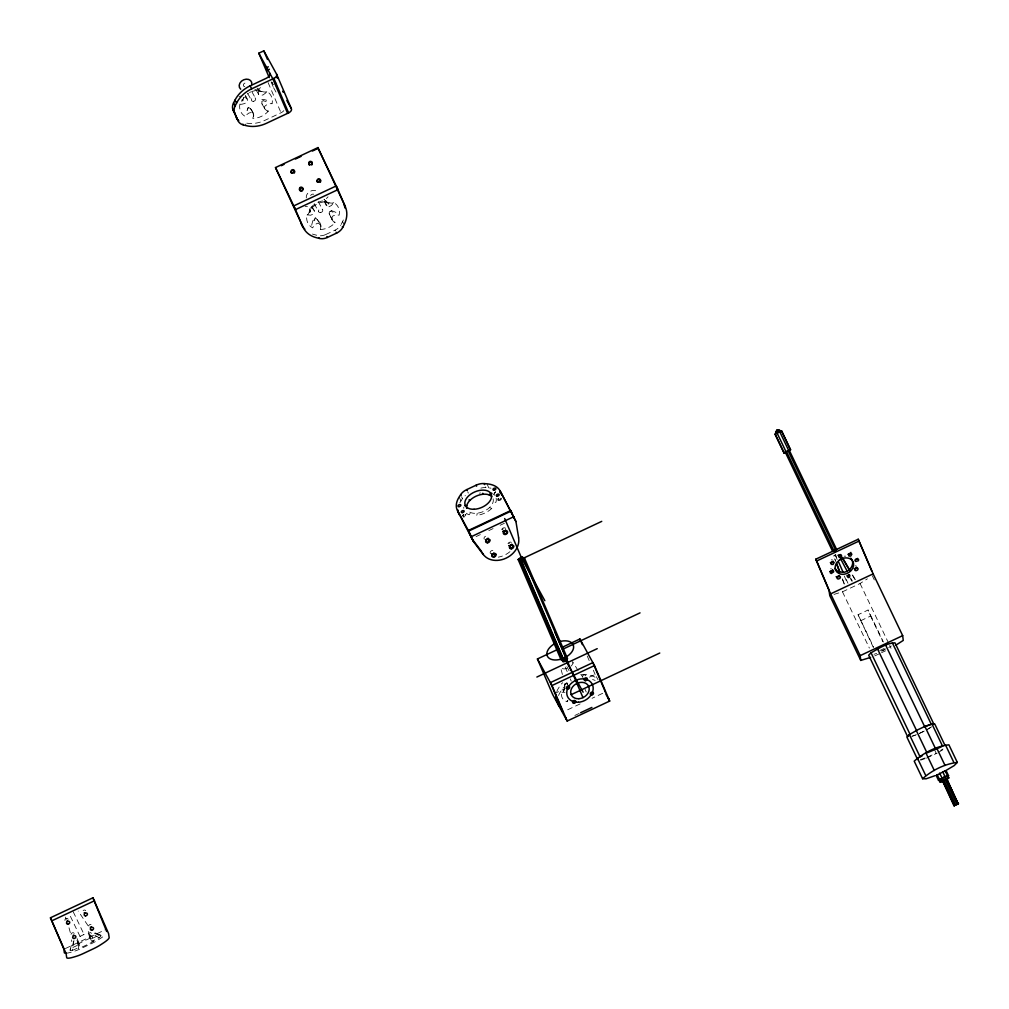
<?xml version="1.0" encoding="UTF-8"?>
<svg xmlns="http://www.w3.org/2000/svg" width="1009" height="1009" viewBox="0 0 1009 1009"><rect width="100%" height="100%" fill="white"/><g stroke="black" fill="none" stroke-linecap="round" stroke-linejoin="round"><path stroke-width="0.75" stroke-dasharray="5 3.75" d="M242.778 101.026L242.601 99.096M320.358 229.283L320.358 229.333A10.367 8.261 -28.7 0 0 320.748 227.744L320.471 225.171L317.684 220.025M73.947 940.539L72.244 950.402A17.14 2.346 -25.6 0 1 72.181 947.792L73.569 941.46M320.345 229.421L320.345 229.472A17.14 13.659 -28.7 0 0 335.379 222.434M567.235 684.96L566.793 682.652M565.04 686.385L563.854 690.206L561.862 692.603A17.14 10.33 -23.2 0 0 567.134 701.696L567.361 700.296M565.317 684.796L565.469 683.951M310.633 209.582L310.482 210.25M313.913 220.845L314.19 219.659M88.237 933.174L90.078 937.752L93.484 941.384A17.14 2.346 -25.6 0 1 78.399 948.498L78.437 944.828L76.873 940.338M243.51 98.605L242.942 100.509M70.088 950.125L71.942 942.948L71.589 939.884M310.356 210.793L310.04 211.814M310.305 210.944L309.839 212.445L308.817 205.899M310.961 208.232L312.185 206.984M77.037 938.534L79.585 944.361L72.181 947.792M93.484 941.384L91.794 941.473L99.096 937.79A17.14 2.346 -25.6 0 0 98.92 935.28L91.592 938.711L87.96 930.828M247.016 110.586L247.735 108.568M79.673 944.058L77.895 944.172L77.63 939.934M462.879 515.637L463.963 514.628M564.283 689.223L563.299 691.821L564.359 688.907L564.372 683.837M247.861 108.304L247.949 108.127A7.088 4.364 50.4 0 1 248.29 107.698A3.645 2.283 39.7 0 1 248.454 107.459L250.812 108.77M341.13 224.439L342.568 221.639A27.659 22.021 -28.7 0 0 344.346 217.149M459.877 502.797A27.659 16.674 -23.2 0 1 460.924 500.981L462.412 498.673A11.061 6.672 -23.2 0 1 465.363 495.558M567.134 701.696L567.903 700.523M91.441 938.534C95.161 936.428 88.464 935.62 88.527 932.505M77.378 941.422L80.026 947.01L78.399 948.498M80.001 936.39L84.075 934.473L80.001 936.39L69.167 913.725M312.361 207.362L317.759 203.213L324.305 201.8M495.671 492.152L494.587 493.161A1.526 0.921 -23.2 0 1 495.684 491.9M498.963 498.156L497.866 499.392M247.331 94.001L248.416 93.219M834.014 594.389L842.465 591.804L860.059 583.517L867.387 578.825M72.484 950.352L80.026 947.01M835.818 554.698L834.695 555.707L835.893 555.341M888.715 647.551L891.313 646.012M927.712 729.091L931.61 726.783M926.527 729.961L931.105 727.237M940.691 750.343L942.974 748.993M938.446 752.361L944.563 748.728M249.526 92.525L250.661 91.945M602.688 693.297L592.056 698.304M580.125 703.904L565.507 710.79M574.878 715.457L579.141 713.439M272.884 84.516L276.781 83.041M271.118 81.931L273.578 87.682L277.324 85.916M283.819 110.624A5.537 3.33 -23.2 0 1 281.019 112.768L264.875 120.361A27.659 22.021 -28.7 0 1 244.645 122.732L246.259 125.658M325.756 234.529L335.089 230.14A11.061 8.816 -28.7 0 0 340.651 225.297M476.071 536.599L480.322 534.606M488.823 530.608L493.073 528.602M500.149 525.273L504.399 523.28M554.055 693.801L565.381 688.466M589.47 677.14L595.133 674.479L598.047 679.789M65.333 948.561L104.999 929.907M873.466 647.728L858.079 614.721L868.081 610.016L883.392 642.014M860.576 620.775L870.578 616.07L868.081 610.016M879.798 650.528L884.805 648.169M881.185 651.045L886.179 648.699M882.068 651.007L884.767 649.733M874.778 655.9L880.189 653.353M881.551 652.709L885.612 650.805M919.704 733.19L925.127 730.642M919.224 733.53L924.156 731.222M927.498 757.116L936.112 753.067L934.094 748.867M926.502 758.137L937.222 753.092M240.003 104.116L239.852 104.179A17.14 13.659 -28.7 0 0 245.124 116.401M874.008 654.311L876.67 653.378M911.669 736.318L917.004 734.451M912.54 736.179L915.352 735.183M920.435 759.588L926.085 757.608M920.637 760.181L925.039 758.642M251.821 91.453L256.362 90.394M324.23 201.472L326.891 202.355M328.934 206.769L331.583 205.395L333.689 202.443A17.14 13.659 -28.7 0 1 339.138 215.157L335.631 214.854L332.894 216.014A2.901 2.308 -28.7 0 0 332.075 217.175L332.226 219.647L333.878 221.564A10.367 8.261 -28.7 0 0 335.24 222.371M256.5 89.952L259.263 90.873M564.99 692.275L561.975 692.262M480.889 488.142A11.061 6.672 -23.2 0 1 485.871 487.637L488.76 487.889A27.659 16.674 -23.2 0 1 490.954 488.179M330.788 211.449L329.527 211.613L329.224 212.861A3.645 2.548 -86.6 0 0 329.275 213.315M832.513 559.945L831.933 559.831A1.791 1.425 -28.7 0 0 831.302 559.919M325.276 234.744A11.061 8.816 -28.7 0 1 317.684 235.475L314.732 234.731A27.659 22.021 -28.7 0 1 312.487 234.05M329.161 203.162L327.471 202.595M100.509 935.166L97.23 934.208L101.077 935.545L94.329 932.442M261.596 91.731L259.628 91.024M98.806 935.305L91.705 931.837M244.304 97.104L246.776 98.466L247.621 100.37A2.901 2.308 -28.7 0 1 247.205 101.644L244.859 103.486L241.845 104.23A10.367 8.261 -28.7 0 1 240.066 104.242A14.542 8.488 60.4 0 0 241.933 99.777M266.149 101.581L263.967 100.938A13.306 8.539 67 0 0 263.639 100.786M315.804 217.919L315.224 217.843A4.805 2.712 55.3 0 0 314.758 218.839M261.243 91.642L258.796 89.889M328.177 202.859L325.806 201.207L327.572 202.658L326.929 202.128M331.999 211.789L333.02 212.193M99.096 937.79L89.713 932.19M856.78 566.276L855.746 565.86A1.791 1.425 -28.7 0 0 855.115 565.948M326.411 201.712L324.028 199.366L324.482 199.858M259.401 90.394L257.018 88.06M583.025 677.342L580.806 674.403M312.349 207.11L314.329 210.831L314.316 212.874A2.901 2.308 -28.7 0 1 313.471 214.047L310.608 215.22L307.001 214.803A17.14 13.659 -28.7 0 0 312.588 227.845L314.694 224.755L317.431 223.279A2.901 2.308 -28.7 0 1 318.819 223.405L320.282 224.742M262.252 104.293A14.656 13.495 -21.1 0 0 262.617 105.012L265.153 109.401L268.432 111.015A17.14 13.659 -28.7 0 1 252.755 118.381L253.789 115.165L252.982 112.92A2.901 2.308 -28.7 0 0 251.809 112.403L248.946 113.021L246.41 114.887A10.367 8.261 -28.7 0 0 245.225 116.262M88.035 925.669L78.235 911.114M256.261 90.268L258.998 95.01A2.901 2.308 -28.7 0 0 260.196 95.54L263.059 94.922L265.594 93.055A10.367 8.261 -28.7 0 0 266.78 91.668L266.956 91.415A17.14 13.659 -28.7 0 1 272.089 103.713M317.255 219.394L317.431 219.647A14.366 11.957 21.5 0 1 317.595 220.063M578.132 670.594L572.507 661.551M324.116 201.686L327.559 206.631A2.901 2.308 -28.7 0 0 328.934 206.769M852.845 575.433L855.632 580.15M852.227 574.89L855.014 579.671M500.666 498.156L500.704 498.232A1.526 0.921 -23.2 0 1 499.808 499.543A1.526 0.921 -23.2 0 1 497.992 499.543A1.526 0.921 -23.2 0 1 498.509 498.169M330.952 217.326L329.741 214.778M314.152 210.402L312.5 208.485A10.367 8.261 -28.7 0 0 311.138 207.677M273.578 87.682L276.466 92.954M342.568 221.639L344.17 224.566M330.523 216.531L332.226 219.647M335.089 230.14L335.493 230.872M318.289 201.737L322.666 209.733M314.215 203.654L318.592 211.65M566.894 666.697L569.076 670.67M251.922 91.819L255.58 98.491M247.848 93.736L251.506 100.408M247.205 98.983L245.389 95.666L247.432 99.399M251.291 109.565L253.347 113.323M318.125 220.807L318.869 222.295M851.142 578.737L852.416 581.134M849.427 576.694L851.974 581.625M258.594 94.518L258.266 92.185L259.389 89.309A17.14 13.659 -28.7 0 0 254.773 89.814M272.405 83.167L271.812 82.057L272.455 83.659M251.632 110.183L252.149 111.394M264.699 108.795L264.383 107.559A2.901 2.308 -28.7 0 1 264.799 106.286L267.133 104.457L270.147 103.713A10.367 8.261 -28.7 0 1 271.925 103.7M872.28 575.685L874.298 579.91M860.059 583.517L889.005 644.032M889.686 645.445L891.023 648.257M870.578 616.07L882.787 641.61M858.079 614.721L873.39 646.719M842.465 591.804L869.38 648.093M89.271 936.201L91.794 941.473M73.241 911.821L84.075 934.473M326.096 205.306L325.63 202.304A10.367 8.261 -28.7 0 1 325.957 200.703M836.474 557.22L835.389 554.736L833.661 555.845L836.095 562.227M846.299 579.519L847.938 583.24M585.018 689.248L586.216 691.972M837.142 559.503L835.502 555.694L833.711 556.236L835.175 560.109M844.293 576.051L847.043 582.407M587.225 656.014L589.66 661.69M593.305 670.216L595.133 674.479M487.019 483.841L488.76 487.889M565.204 667.025L567.373 672.095M570.262 678.855L571.233 681.113M485.543 486.88L485.871 487.637M467.785 491.862L468.327 493.124M461.655 496.895L462.412 498.673M459.196 496.933L460.924 500.981M268.104 82.599L281.019 112.768M567.209 683.547L567.802 685.111L567.033 683.08M842.401 578.838L844.836 585.233M842.477 579.481L844.432 584.652M65.471 917.105L66.279 919.464M262.012 103.511L261.798 101.531L262.832 100.799A7.088 4.894 86.5 0 1 263.45 100.799M69.016 927.813L71.046 935.293M561.13 669.673L562.593 675.172M66.392 953.215A27.659 3.784 -25.6 0 0 71.967 951.954L74.199 951.273A11.061 1.513 -25.6 0 0 81.313 948.41L90.646 944.02A11.061 1.513 -25.6 0 0 97.659 940.237L99.803 938.862A27.659 3.784 -25.6 0 0 105.075 935.015M77.895 944.172A17.14 2.346 -25.6 0 1 92.979 937.096M71.046 934.347A1.69 1.35 -28.7 0 1 74.187 933.413M64.992 920.511A1.69 1.35 -28.7 0 1 66.279 918.442A1.69 1.35 -28.7 0 1 68.133 919.577M83.142 910.585A1.69 1.35 -28.7 0 1 85.715 910.761M88.716 926.035A1.69 1.35 -28.7 0 1 91.037 924.433M558.557 695.529A27.659 16.674 -23.2 0 1 560.436 691.884L561.925 689.576A11.061 6.672 -23.2 0 1 564.472 686.776M592.56 679.536A27.659 16.674 -23.2 0 1 595.146 680.432M556.817 691.48A27.659 16.674 -23.2 0 1 558.709 687.823L560.184 685.515A11.061 6.672 -23.2 0 1 562.732 682.715M581.752 674.466A11.061 6.672 -23.2 0 1 583.643 674.479L586.544 674.731A27.659 16.674 -23.2 0 1 597.53 679.044M572.797 662.535A6.634 3.998 -23.2 0 1 571.182 666.016M566.856 668.5A6.634 3.998 -23.2 0 1 562.278 668.576M564.926 685.338A1.69 1.35 -28.7 0 1 567.676 683.497M582.597 677.026A1.69 1.35 -28.7 0 1 583.896 674.958A1.69 1.35 -28.7 0 1 585.737 676.106M306.32 197.915A6.634 5.285 -28.7 0 1 309.952 191.458A6.634 5.285 -28.7 0 1 317.419 191.609M310.886 207.564A17.14 13.659 -28.7 0 1 326.008 200.564M310.658 195.532A2.258 1.791 -28.7 0 1 313.736 194.245M333.79 202.658A12.272 7.668 61.3 0 1 329.111 202.658M328.846 204.058A14.656 6.281 44.5 0 1 328.19 203.894M328.505 203.629A10.733 2.686 33.7 0 1 327.9 203.44M328.051 196.818A13.685 1.501 -51.4 0 1 326.374 198.559M334.786 222.762A13.685 10.885 35.7 0 1 330.649 217.389M329.678 214.803A13.306 11.667 -67.6 0 1 329.539 214.412M329.363 214.211A7.088 5.575 -81.3 0 1 329.136 213.378M330.738 211.146A10.733 6.672 68 0 1 331.267 211.222M331.066 210.717A14.656 7.795 54.1 0 1 331.696 210.843M331.255 210.667A12.272 2.838 32.8 0 1 339.087 214.135M311.68 225.297A12.196 2.295 -82.2 0 1 314.102 218.133M314.682 220.441A15.513 6.079 78.5 0 1 314.783 220M314.732 219.558A11.44 5.663 67.3 0 1 314.858 219.067M315.653 218.083A3.721 2.157 37.4 0 1 316.889 219.432M319.412 221.841A14.542 12.423 -73.2 0 1 321.417 229.093M307.48 206.668A14.542 0.732 4.6 0 1 305.172 206.555M311.857 207.085A14.366 2.144 -44.9 0 1 311.97 207.072M310.066 211.045A5.045 0.959 -70.5 0 1 309.965 210.263M310.053 208.623A15.513 3.368 -88.8 0 1 309.965 209.077M309.359 211.121A12.196 6.004 67.2 0 1 307.102 215.043M244.771 86.673A2.258 1.791 -28.7 0 1 243.421 84.68A2.258 1.791 -28.7 0 1 245.818 82.877A2.258 1.791 -28.7 0 1 247.659 84.504M268.079 111.545A12.272 10.645 21 0 1 263.072 106.222M262.088 104.268A10.733 9.585 -56 0 1 261.823 103.599M261.861 99.563A13.685 1.917 24.9 0 1 267.915 100.698M247.974 107.786A13.685 0.656 -72.4 0 1 247.394 110.183M247.81 108.644A13.306 7.441 64.4 0 1 247.924 108.379M250.547 108.896A10.733 8.804 23 0 1 250.926 109.477M251.039 109.565A14.656 13.142 3.6 0 1 251.443 110.271M252.338 111.28A12.272 10.885 -58.5 0 1 253.309 118.419M241.012 96.082A12.196 0.933 -8.1 0 1 239.007 96.473M243.346 98.579A3.721 0.908 -67.9 0 1 243.346 97.923M243.61 97.331A14.366 1.425 -80.9 0 1 243.535 97.671M266.78 91.781A14.542 10.204 73.9 0 1 261.634 91.327M259.969 91.365A14.366 2.813 31 0 1 259.603 91.214M260.562 87.669A12.196 2.056 -42 0 1 257.497 89.473M496.125 498.169A17.14 10.33 -23.2 0 1 495.86 502.394A9.119 5.499 -23.2 0 0 493.023 502.343M491.824 508.385A17.14 10.33 -23.2 0 1 476.702 515.41M466.297 513.253A17.14 10.33 -23.2 0 0 469.172 514.792A8.829 5.322 -23.2 0 1 470.888 512.66M463.749 508.296A17.14 10.33 -23.2 0 1 463.799 507.174M479.414 493.187A17.14 10.33 -23.2 0 1 480.448 492.909M493.06 494.044A17.14 10.33 -23.2 0 1 494.524 495.242M491.585 508.322A10.04 6.054 -23.2 0 1 489.605 507.489M493.124 498.824A14.101 8.501 -23.2 0 1 484.03 511.235A14.101 8.501 -23.2 0 1 467.848 510.693M462.866 515.801A1.526 0.921 -23.2 0 0 464.922 515.952A1.526 0.921 -23.2 0 0 465.376 514.338A2.068 1.249 -23.2 0 1 465.931 516.141A2.068 1.249 -23.2 0 1 462.866 516.835M462.879 515.397A1.526 0.921 -23.2 0 1 463.598 514.565M462.891 515.258A2.068 1.249 -23.2 0 1 463.787 514.59M501.246 498.194A2.068 1.249 -23.2 0 1 500.25 500.187A2.068 1.249 -23.2 0 1 497.651 500.187A2.068 1.249 -23.2 0 1 498.648 498.194M494.423 494.246A2.068 1.249 -23.2 0 1 495.621 492.051M502.469 529.75A1.69 1.35 -28.7 0 1 503.201 528.855M501.725 529.675A2.245 1.778 -28.7 0 1 505.736 528.464M484.333 539.247A2.245 1.778 -28.7 0 1 485.531 536.284M490.563 553.689A2.245 1.778 -28.7 0 1 491.169 550.914A2.245 1.778 -28.7 0 1 494.196 551.128M508.889 543.599A1.69 1.35 -28.7 0 1 509.545 543.082M507.994 543.611A2.245 1.778 -28.7 0 1 511.399 542.363M509.949 551.683A19.814 15.778 -28.7 0 1 498.295 557.17M477.181 513.228A9.976 6.016 -23.2 0 1 476.752 515.296M844.192 556.211A9.838 7.832 -28.7 0 1 845.706 556.173M830.71 568.799A1.791 1.425 -28.7 0 1 831.34 568.723M320.383 212.596A2.258 1.791 -28.7 0 0 322.615 209.62A2.258 1.791 -28.7 0 0 318.907 209.859A2.258 1.791 -28.7 0 0 320.383 212.596M253.284 101.354A2.258 1.791 -28.7 0 0 255.517 98.377A2.258 1.791 -28.7 0 0 251.809 98.617A2.258 1.791 -28.7 0 0 253.284 101.354"/><path stroke-width="1.5" d="M779.049 430.666L776.93 430.25L776.299 431.953L777.788 429.985L779.049 430.666L778.254 431.171L777.447 430.2M776.577 430.465L776.299 431.953M833.257 561.256L832.122 562.669L830.344 562.618M857.663 558.393L855.279 559.982A1.804 1.438 -28.7 0 0 855.72 561.521L858.432 560.701L858.596 559.604L857.297 558.721A1.804 1.438 -28.7 0 0 855.594 559.528L855.291 560.058M269.264 77.617L258.808 53.2L263.816 50.841L276.58 74.161L291.349 108.644A4.427 2.661 -23.2 0 1 288.624 112.869L266.49 123.287A27.659 22.021 -28.7 0 1 246.259 125.658L243.308 124.914A11.061 8.816 -28.7 0 1 237.922 120.563L233.079 110.057A11.061 8.816 -28.7 0 1 233.546 102.943L234.983 100.143A27.659 22.021 -28.7 0 1 250.118 85.879L266.262 78.286A5.537 3.33 -23.2 0 0 269.655 73.001M237.922 120.563L234.693 112.995A11.061 8.816 -28.7 0 1 235.16 105.882L236.585 103.082A27.659 22.021 -28.7 0 1 251.72 88.817L273.868 78.399A4.427 2.661 -23.2 0 0 276.58 74.161M345.355 206.769L317.986 147.579L275.495 167.57L302.864 226.76A27.659 22.021 -28.7 0 0 316.334 237.67L319.285 238.414A11.061 8.816 -28.7 0 0 327.37 237.456L336.691 233.066A11.061 8.816 -28.7 0 0 342.745 227.378L344.17 224.566A27.659 22.021 -28.7 0 0 345.355 206.769L336.363 186.009M518.651 537.86L515.927 521.539L500.035 490.765A27.659 16.674 -23.2 0 0 487.019 483.841L484.131 483.576A11.061 6.672 -23.2 0 0 476.122 485.19L466.801 489.579A11.061 6.672 -23.2 0 0 460.672 494.612L459.196 496.933A27.659 16.674 -23.2 0 0 457.544 510.756L473.423 541.53L483.235 554.521L482.176 552.566M849.187 574.853L847.131 575.824M840.497 554.572L837.974 555.303M947.64 776.627L948.536 775.707L946.19 770.813L945.181 770.788L936.213 775.505L938.547 780.411L939.556 780.424L938.383 777.977M871.057 652.798L868.686 655.207L907.684 736.747L910.055 734.338L871.057 652.798C878.511 648.673 886.28 643.237 894.97 642.834L933.968 724.374L931.32 724.336L924.66 726.669L885.662 645.129M945.635 770.674L954.186 765.591L957.314 762.413L948.901 744.831C936.352 746.193 923.676 752.828 914.204 761.152L922.617 778.734L926.123 778.797L934.914 775.719M957.314 762.413C944.815 763.901 931.988 770.245 922.617 778.734M938.547 780.411L945.004 776.577L948.536 775.707M877.54 648.951L916.538 730.491L909.412 734.565L906.902 737.112L917.622 759.537M945.294 771.721L946.19 770.813M943.163 781.243L940.06 782.013L939.152 780.121L944.828 776.753L945.723 778.645L948.838 777.876L947.93 775.997L947.047 775.984L947.956 777.863M940.06 782.013L945.723 778.645M942.166 781.016L946.732 778.872L958.134 803.996L953.972 805.724L942.62 781.029M947.93 775.997L947.148 776.791L948.044 778.683L948.838 777.876M946.732 778.872L958.134 803.996M953.972 805.724L958.55 803.58M518.147 559.554L521.603 556.703L524.541 558.254L567.537 658.65L564.081 661.513L561.143 659.949L518.147 559.554L521.098 561.118L564.081 661.513M563.136 661.917L519.206 559.339L521.514 557.435L523.482 558.469L567.411 661.059M519.206 559.339L521.174 560.373L523.482 558.469M521.098 561.118L524.541 558.254M780.323 431.6L776.274 433.504L775.644 432.167L779.68 430.275L780.323 431.6L779.339 432.344M778.708 431.02L779.68 430.275M785.998 452.473L784.056 453.066L775.076 434.286L779.579 431.398L781.521 430.805L790.501 449.585L788.685 451.212M784.056 453.066L790.501 449.585M788.143 451.25L789.265 450.254L788.067 450.619L836.12 551.091M895.916 645.129L903.244 640.425L902.677 635.645L873.138 573.869L858.23 539.235L815.739 559.226L828.969 590.151L829.789 595.676L860.753 660.416L870.603 657.401M776.274 431.776L776.93 430.25M785.292 452.398L786.415 451.401L834.468 551.873M922.428 755.627L920.132 756.99L909.412 734.565M580.566 712.758L591.905 707.423M265.834 67.994L267.082 70.731L265.745 68.019L268.331 66.808M266.893 70.466L269.39 69.28M281.246 165.703L284.084 164.366M295.41 159.031L301.086 156.37M312.412 151.035L318.075 148.373L317.986 147.579M336.312 185.896L293.821 205.874L302.864 226.76M457.544 510.756L468.668 531.075L511.159 511.084M473.423 541.53L471.342 536.662L513.833 516.684M504.677 518.538L521.956 558.898L601.742 521.363M562.934 646.971L579.923 638.974L594.478 665.562L609.688 701.053L567.184 721.044L552.642 694.469L537.431 658.965L557.271 649.632M563.085 649.064L640.034 612.879M536.864 677.052L597.227 648.661M50.45 917.786L92.942 897.796L108.556 933.502L109.161 937.538A27.659 3.784 -25.6 0 1 102.161 943.793L100.017 945.181A11.061 1.513 -25.6 0 1 93.005 948.964L83.684 953.354A11.061 1.513 -25.6 0 1 76.558 956.217L74.325 956.898A27.659 3.784 -25.6 0 1 66.67 957.528L66.064 953.492L50.45 917.786L63.92 949.229L64.311 952.584A27.659 3.784 -25.6 0 0 66.392 953.215M815.739 559.226L816.697 560.991L859.189 541.001M52.052 920.712L94.556 900.722M537.431 658.965L551.986 685.54L594.478 665.562M571.195 694.659L659.76 653.037M860.753 660.416L860.185 655.636L830.647 593.86L873.138 573.869M860.185 655.636L902.677 635.645M944.815 745.033L934.763 724.008L931.95 723.957L924.887 726.43L916.273 730.478L927.006 752.903L941.258 746.887M507.413 531.655L506.871 531.642M489.794 539.941L489.125 539.891A1.69 1.35 -28.7 0 0 486.313 539.979A1.69 1.35 -28.7 0 0 487.41 542.035A1.69 1.35 -28.7 0 0 489.088 539.802M513.606 545.97L513.013 545.983M495.936 554.282L495.268 554.231A1.69 1.35 -28.7 0 0 492.455 554.332A1.69 1.35 -28.7 0 0 493.552 556.375A1.69 1.35 -28.7 0 0 495.23 554.143M779.024 430.477L777.422 430.011M775.644 432.167L776.678 431.978M936.213 775.505L937.21 775.517M939.152 780.121L940.047 780.134L940.943 782.025M832.299 570.476L832.879 570.602A1.804 1.438 -28.7 0 1 833.636 571.914L831.252 573.49L830.357 572.885L830.584 571.283A1.804 1.438 -28.7 0 1 832.299 570.476M829.764 571.523L831.53 571.561L832.665 570.148A1.804 1.438 -28.7 0 0 832.627 569.606M848.027 554.307L849.792 554.357L850.902 552.402M850.751 558.179C854.446 561.66 852.353 567.726 848.556 570.236A9.699 7.719 -28.7 0 1 844.256 572.254L838.416 571.964L834.708 568.471M481.634 551.582L471.821 538.604L468.353 530.494L510.844 510.504L512.572 514.552M842.439 557.737L850.07 570.716M604.732 691.127L605.362 692.023L592.876 662.623L550.384 682.614L562.871 712.013L557.056 701.646A27.659 16.674 -23.2 0 1 555.883 695.138M608.402 698.707L608.894 699.414L608.288 697.812M565.91 718.698L566.402 719.404L565.797 717.803M841.796 556.993L849.452 570.123M286.833 100.421L291.349 108.644M500.035 490.765L510.97 511.626M514.313 518.613L513.152 515.914L515.927 521.539M258.808 53.2L272.859 78.866L287.628 113.349M605.816 693.99L609.688 701.053M342.341 226.647L342.745 227.378M521.956 558.898L544.847 600.708M336.287 232.335L336.691 233.066M564.662 658.499L583.126 692.212M250.118 85.879L251.72 88.817M326.866 236.547L327.37 237.456M318.882 237.67L319.285 238.414M234.983 100.143L236.585 103.082M233.546 102.943L235.16 105.882M242.904 124.183L243.308 124.914M233.079 110.057L234.693 112.995M468.668 531.075L471.342 536.662M840.396 558.355L847.358 571.548M511.122 511.904L511.689 512.988M277.576 78.248L276.933 76.848M283.428 92.273L283.062 91.516M512.131 513.884L512.622 514.88M282.999 91.037L283.617 92.361M945.395 744.768L953.808 762.35M931.95 723.957L942.671 746.383M892.322 642.796L931.32 724.336M936.604 747.846L945.017 765.427M924.887 726.43L935.608 748.855M945.181 770.788L947.527 775.694M790.551 450.014L781.521 430.805M789.265 450.254L836.675 549.577M946.278 778.86L958.083 803.568M942.658 771.671L945.004 776.577M779.579 431.398L788.559 450.178M778.645 430.465L779.276 431.789M945.118 779.263L956.936 803.971M943.705 779.932L955.51 804.64M776.615 431.423L777.258 432.747M776.892 432.659L785.872 451.439M939.568 773.121L943.011 779.919M942.57 780.6L954.438 805.737M785.267 452.133L832.665 551.456M775.026 433.87L784.006 452.637M939.947 779.314L940.842 781.206M937.109 774.584L939.455 779.49M925.884 752.891L934.296 770.472M917.332 757.973L925.745 775.555M318.075 148.373L338.002 189.616L295.511 209.607L275.495 167.57M277.084 77.163L277.525 78.134M838.656 562.164L843.032 572.09M858.23 539.235L871.726 570.917M816.697 560.991L830.647 593.86M579.923 638.974L582.357 644.65M555.202 632.744L582.988 697.635M521.603 556.703L523.444 561.004M521.514 557.435L522.75 560.323M521.174 560.373L564.485 661.513M484.131 483.576L484.572 484.597M476.122 485.19L476.563 486.199M551.986 685.54L567.184 721.044M466.801 489.579L467.243 490.588M460.672 494.612L461.113 495.633M263.816 50.841L267.499 59.468M273.868 78.399L288.624 112.869M92.942 897.796L106.677 931.484M836.575 563.501L839.501 571.182M836.625 563.981L839.564 571.737M320.345 179.753L320.446 180.548M317.293 181.191L317.394 181.986M311.995 162.285L312.084 163.08M308.943 163.723L309.031 164.517M302.675 188.078L302.763 188.872M299.623 189.503L299.711 190.297M294.313 170.597L294.414 171.391M291.26 172.035L291.361 172.829M73.72 935.015A1.69 1.35 -28.7 0 1 73.19 935.368M67.578 920.675A1.69 1.35 -28.7 0 1 67.048 921.028M84.718 912.716A1.69 1.35 -28.7 0 1 84.125 912.893M91.39 926.703A1.69 1.35 -28.7 0 1 90.268 927.233M558.797 705.707A27.659 16.674 -23.2 0 1 557.536 700.372M343.754 203.843A27.659 22.021 -28.7 0 1 344.952 207.98M304.832 229.194A27.659 22.021 -28.7 0 1 301.25 223.834M299.66 190.159A1.69 1.665 -6.7 0 1 301.237 187.914A1.69 1.665 -6.7 0 1 302.826 190.146M302.233 190.941A1.69 1.665 -6.7 0 1 301.678 191.193M300.846 191.206A1.69 1.665 -6.7 0 1 300.215 190.915M291.513 173.094A1.69 1.665 -6.7 0 1 291.727 170.899A1.69 1.665 -6.7 0 1 293.947 170.811A1.69 1.665 -6.7 0 1 294.325 172.98M309.41 165.022A1.69 1.665 -6.7 0 1 309.322 162.663A1.69 1.665 -6.7 0 1 311.705 162.575A1.69 1.665 -6.7 0 1 311.794 164.934M317.457 182.125A1.69 1.665 -6.7 0 1 317.835 179.993A1.69 1.665 -6.7 0 1 320.017 180.006A1.69 1.665 -6.7 0 1 320.358 182.137M238.767 120.639A11.061 8.816 -28.7 0 1 236.32 117.624M240.697 89.196A6.634 5.285 -28.7 0 1 243.724 79.774A6.634 5.285 -28.7 0 1 251.796 84.516M499.745 492.203A27.659 16.674 -23.2 0 1 501.776 494.814M459.272 514.804A27.659 16.674 -23.2 0 1 458.023 510.062M489.239 494.927A9.27 5.587 -23.2 0 0 490.689 492.96A17.14 10.33 -23.2 0 1 491.951 493.451M466.675 508.359A14.101 8.501 -23.2 0 1 475.819 496.289A14.101 8.501 -23.2 0 1 491.761 496.516M468.996 499.884A10.153 6.117 -23.2 0 1 469.954 500.35M505.484 530.229A1.69 1.35 -28.7 0 1 503.012 531.226M505.749 530.166A2.245 1.778 -28.7 0 1 502.936 531.491M487.877 538.339A1.69 1.35 -28.7 0 1 485.859 539.676M488.142 538.352A2.245 1.778 -28.7 0 1 485.859 539.865M493.54 553.462A1.69 1.35 -28.7 0 1 491.887 554.004M493.742 553.449A2.245 1.778 -28.7 0 1 491.85 554.206M511.702 544.368A1.69 1.35 -28.7 0 1 509.066 545.516M511.954 544.381A2.245 1.778 -28.7 0 1 509.078 545.831M518.576 537.885A19.814 15.778 -28.7 0 1 506.077 558.154A19.814 15.778 -28.7 0 1 483.311 554.471M482.579 494.296A10.204 6.155 -23.2 0 1 482.781 493.262M466.751 505.61A8.98 5.411 -23.2 0 1 464.607 505.635M559.339 641.699A14.101 8.501 -23.2 0 1 572.872 650.149A14.101 8.501 -23.2 0 1 551.179 659.318A14.101 8.501 -23.2 0 1 554.736 643.654M839.311 560.222A9.699 7.719 -28.7 0 1 843.612 558.204A9.838 7.832 -28.7 0 1 848.115 558.116A9.497 7.567 -28.7 0 1 851.722 559.932C855.405 563.413 853.311 569.492 849.515 571.989A9.699 7.719 -28.7 0 1 845.227 574.007C840.901 575.395 835.074 572.734 835.162 567.714A9.497 7.567 -28.7 0 1 836.259 563.69A9.838 7.832 -28.7 0 1 839.324 560.247M856.881 567.827A1.791 1.387 -32.1 0 1 856.477 568.332L855.304 568.887A1.791 1.4 -24.8 0 1 854.169 568.647M839.4 575.597A1.791 1.387 -32.1 0 1 838.807 576.644L837.634 577.198A1.791 1.4 -24.8 0 1 836.133 576.58M830.874 562.921L831.315 564.384L833.081 564.435L834.191 562.48L832.892 561.597A1.791 1.425 -28.7 0 0 831.189 562.404L830.874 562.921M848.556 554.609L848.985 556.06L850.751 556.11L851.861 554.168L850.574 553.285A1.791 1.425 -28.7 0 0 848.859 554.08L848.556 554.609M837.016 577.262L837.092 578.334A1.791 1.4 -24.9 0 0 838.593 578.952L839.765 578.409A1.791 1.387 -32.1 0 0 840.333 576.82L839.034 575.937A1.791 1.425 -28.7 0 0 837.319 576.732L837.016 577.262M854.699 568.95L854.774 570.022A1.791 1.4 -24.9 0 0 856.275 570.64L857.448 570.085A1.791 1.387 -32.1 0 0 858.003 568.508L856.704 567.613A1.791 1.425 -28.7 0 0 855.001 568.42L854.699 568.95M847.383 575.912C848.443 581.121 852.353 572.166 847.383 575.912M838.693 555.631L838.933 557.069L839.992 557.334L841.62 555.808L840.749 554.66L838.693 555.631M73.96 938.496A1.69 1.35 -28.7 0 0 75.789 936.352A1.69 1.35 -28.7 0 0 73.039 936.352A1.69 1.35 -28.7 0 0 73.96 938.496M67.817 924.156A1.69 1.35 -28.7 0 0 69.646 922.012A1.69 1.35 -28.7 0 0 66.897 922.012A1.69 1.35 -28.7 0 0 67.817 924.156M85.5 915.844A1.69 1.35 -28.7 0 0 87.329 913.687A1.69 1.35 -28.7 0 0 84.579 913.7A1.69 1.35 -28.7 0 0 85.5 915.844M91.642 930.184A1.69 1.35 -28.7 0 0 93.471 928.04A1.69 1.35 -28.7 0 0 90.722 928.04A1.69 1.35 -28.7 0 0 91.642 930.184M573.894 703.323A1.69 1.35 -28.7 0 0 575.723 701.179A1.69 1.35 -28.7 0 0 572.973 701.179A1.69 1.35 -28.7 0 0 573.894 703.323M567.752 688.983A1.69 1.35 -28.7 0 0 569.581 686.839A1.69 1.35 -28.7 0 0 566.831 686.839A1.69 1.35 -28.7 0 0 567.752 688.983M585.422 680.671A1.69 1.35 -28.7 0 0 587.251 678.515A1.69 1.35 -28.7 0 0 584.514 678.527A1.69 1.35 -28.7 0 0 585.422 680.671M591.564 695.012A1.69 1.35 -28.7 0 0 593.393 692.868A1.69 1.35 -28.7 0 0 590.656 692.868A1.69 1.35 -28.7 0 0 591.564 695.012M578.409 702.251A13.823 11.011 -28.7 0 0 592.119 683.976A13.823 11.011 -28.7 0 0 569.366 685.464A13.823 11.011 -28.7 0 0 578.409 702.251M300.405 190.285A1.69 1.665 -6.7 0 0 302.826 188.683A1.69 1.665 -6.7 0 0 300.215 187.409A1.69 1.665 -6.7 0 0 300.405 190.285M292.042 172.816A1.69 1.665 -6.7 0 0 294.477 171.202A1.69 1.665 -6.7 0 0 291.853 169.928A1.69 1.665 -6.7 0 0 292.042 172.816M309.725 164.505A1.69 1.665 -6.7 0 0 312.147 162.89A1.69 1.665 -6.7 0 0 309.536 161.617A1.69 1.665 -6.7 0 0 309.725 164.505M318.075 181.973A1.69 1.665 -6.7 0 0 320.509 180.359A1.69 1.665 -6.7 0 0 317.885 179.085A1.69 1.665 -6.7 0 0 318.075 181.973M578.863 698.72A9.674 7.706 -28.7 0 0 588.461 685.931A9.674 7.706 -28.7 0 0 572.532 686.965A9.674 7.706 -28.7 0 0 578.863 698.72M458.969 506.619A1.526 0.921 -23.2 0 0 460.836 505.03A1.526 0.921 -23.2 0 0 458.464 505.105A1.526 0.921 -23.2 0 0 458.969 506.619M462.261 512.622A1.526 0.921 -23.2 0 0 464.127 511.033A1.526 0.921 -23.2 0 0 461.756 511.122A1.526 0.921 -23.2 0 0 462.261 512.622M497.26 496.163A1.526 0.921 -23.2 0 0 499.127 494.574A1.526 0.921 -23.2 0 0 496.756 494.662A1.526 0.921 -23.2 0 0 497.26 496.163M493.969 490.147A1.526 0.921 -23.2 0 0 495.835 488.558A1.526 0.921 -23.2 0 0 493.464 488.646A1.526 0.921 -23.2 0 0 493.969 490.147M505.093 533.711A1.69 1.35 -28.7 0 0 506.758 531.478A1.69 1.35 -28.7 0 0 503.983 531.667A1.69 1.35 -28.7 0 0 505.093 533.711M511.235 548.064A1.69 1.35 -28.7 0 0 512.9 545.831A1.69 1.35 -28.7 0 0 510.125 546.008A1.69 1.35 -28.7 0 0 511.235 548.064M493.653 557.132A2.245 1.778 -28.7 0 0 495.873 554.168A2.245 1.778 -28.7 0 0 492.19 554.42A2.245 1.778 -28.7 0 0 493.653 557.132M511.336 548.82A2.245 1.778 -28.7 0 0 513.543 545.856A2.245 1.778 -28.7 0 0 509.86 546.096A2.245 1.778 -28.7 0 0 511.336 548.82M505.194 534.48A2.245 1.778 -28.7 0 0 507.401 531.516A2.245 1.778 -28.7 0 0 503.718 531.756A2.245 1.778 -28.7 0 0 505.194 534.48M487.511 542.792A2.245 1.778 -28.7 0 0 489.731 539.828A2.245 1.778 -28.7 0 0 486.048 540.08A2.245 1.778 -28.7 0 0 487.511 542.792M474.066 509.268A14.101 8.501 -23.2 0 0 491.307 494.486A14.101 8.501 -23.2 0 0 469.248 495.331A14.101 8.501 -23.2 0 0 474.066 509.268"/></g></svg>
